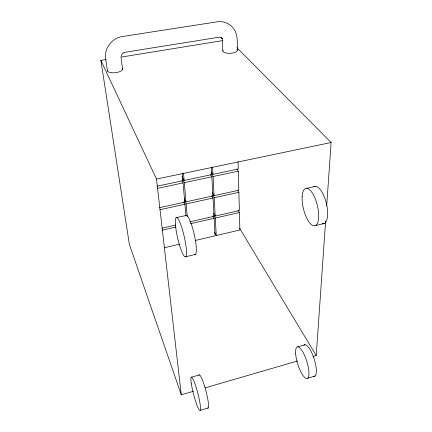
<?xml version="1.0" encoding="UTF-8"?>
<svg xmlns="http://www.w3.org/2000/svg" width="432" height="432" viewBox="0 0 432 432"><rect width="100%" height="100%" fill="white"/><g stroke="black" fill="none" stroke-linecap="round" stroke-linejoin="round"><path stroke-width="0.65" d="M312.989 356.492L316.219 355.552L325.625 221.13M326.705 205.675L331.128 142.501L236.909 47.736M121.057 56.457L122.018 54.173L123.439 52.915M123.422 52.925L125.464 52.213L219.537 37.12L221.708 37.676L220.957 37.265L222.35 38.815L221.956 38.059L222.383 39.955L222.809 51.014M200.27 410.324L208.235 407.943M307.67 378.232L315.014 376.04M106.024 59.562L100.872 60.399L129.362 244.372L181.278 394.816L193.541 391.246M205.168 387.86L297.497 361.001M191.581 377.158L199.46 374.906M297.821 346.82L305.089 344.747M185.701 256.765L195.404 254.432M315.452 225.58L324.248 223.468M164.3 247.768L179.809 244.123M195.167 240.511L215.104 235.823L214.137 218.317L212.89 216.076M214.396 232.124L216.254 235.553L239.895 229.991L239.431 212.539L238.064 210.346M162.216 230.18L175.738 227.092M190.507 223.717L214.137 218.317M213.737 215.249L215.309 218.047L239.431 212.539M161.984 228.182L175.538 225.094M189.686 221.87L214.029 216.329L213.014 198.023L211.675 195.718M213.629 213.268L215.201 216.059L239.377 210.551L238.891 192.31L237.416 190.053M176.807 217.555L186.516 215.368M306.742 188.309L315.549 186.327M159.565 207.679L184.739 202.138L183.071 182.909L181.856 180.608M184.151 198.337L185.965 201.868L212.9 195.944L211.842 176.785L210.476 174.544M212.414 192.807L214.105 195.68L238.831 190.237L238.324 171.153L236.822 168.966M159.802 209.774L184.923 204.228L185.944 216.032M184.334 200.416L186.143 203.958L213.014 198.023M212.868 195.453L214.213 197.759L238.891 192.31M157.34 188.384L183.071 182.909M182.488 179.199L184.324 182.639L211.842 176.785M211.351 173.729L213.068 176.526L238.324 171.153M157.027 186.203L182.882 180.722L182.245 173.329M181.996 176.45L184.14 180.452L211.723 174.609L211.313 167.249M211.577 172.114L212.949 174.344L238.264 168.982L238.07 161.654M100.872 60.399L156.497 179.048L331.128 142.501M120.917 57.137L222.826 40.576M239.512 228.128L316.219 355.552M183.719 201.863L184.923 204.228M107.471 70.994L105.694 59.168C103.729 48.681 111.883 38.038 122.31 36.536L217.372 21.789C222.966 20.936 228.857 23.15 232.643 27.329C238.248 33.496 237.227 42.439 237.368 50.085M121.068 57.915L122.607 69.255M156.497 179.048L181.278 394.816M183.508 173.065L184.14 180.452M184.324 182.639L185.965 201.868M186.143 203.958L187.207 216.416M212.555 166.99L212.949 174.344M213.068 176.526L214.105 195.68M214.213 197.759L215.201 216.059M215.309 218.047L216.254 235.553M303.912 345.217A16.508 4.876 72.4 0 1 314.215 359.116A16.508 4.876 72.4 0 1 313.762 376.321M313.686 186.824A19.175 7.393 76.4 0 1 326.435 203.666A19.175 7.393 76.4 0 1 322.315 223.679M185.603 215.66A20.131 3.667 77 0 1 194.243 234.446A20.131 3.667 77 0 1 194.416 254.405M198.904 375.203A17.188 2.376 75.2 0 1 205.875 390.771A17.188 2.376 75.2 0 1 207.614 408.035M236.968 49.405A7.306 2.738 -2.4 0 1 230.623 53.287A7.306 2.738 -2.4 0 1 222.934 50.296M122.477 68.494A7.673 2.959 -6.3 0 1 115.398 72.706A7.673 2.959 -6.3 0 1 107.379 70.227M295.655 353.851A16.556 4.714 72.6 0 0 306.455 378.502A16.556 4.714 72.6 0 0 304.679 355.682A16.556 4.714 72.6 0 0 295.655 353.851M302.162 196.258A19.24 7.155 76.4 0 0 313.583 225.779A19.24 7.155 76.4 0 0 315.414 199.195A19.24 7.155 76.4 0 0 302.162 196.258M175.489 225.072A20.207 3.37 77.1 0 0 184.788 256.721A20.207 3.37 77.1 0 0 182.477 229.819A20.207 3.37 77.1 0 0 175.489 225.072M191.349 383.87A17.242 2.182 75.4 0 0 199.697 410.4A17.242 2.182 75.4 0 0 196.074 387.175A17.242 2.182 75.4 0 0 191.349 383.87"/></g></svg>
